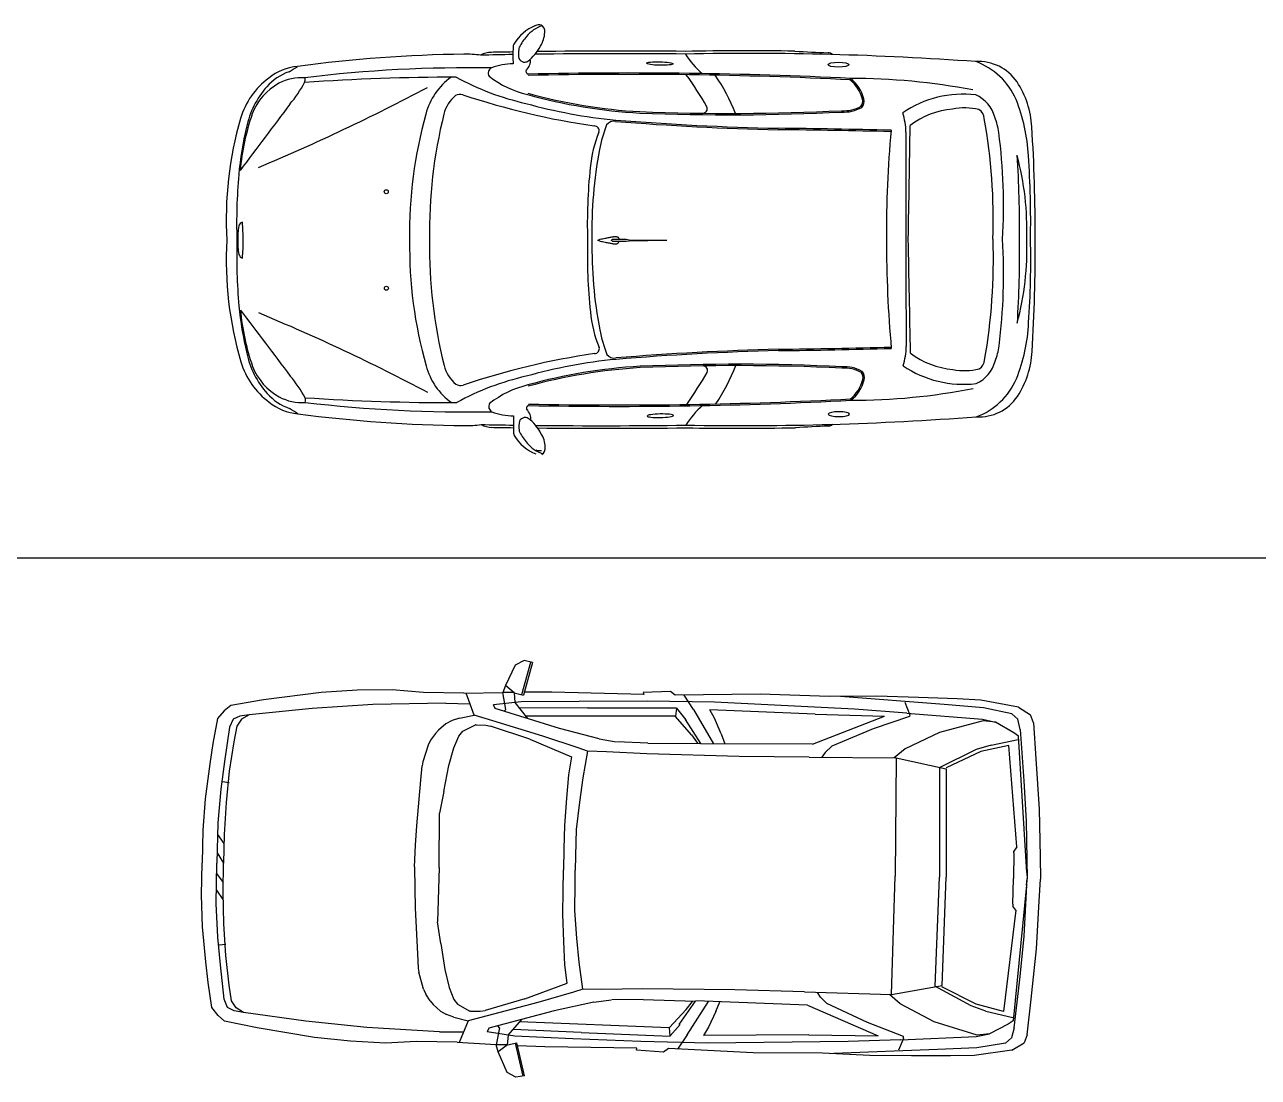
# Model space of a CAD drawing. Header units: millimetres. Extents: x 2646 to 50990, y 12226 to 40347.
# Drawn here: x 16179 to 22013, y 16180 to 21158 of the extents above; entities that cross this region are included whole.
import ezdxf

# ---------------------------------------------------------------- set-up
doc = ezdxf.new("R2010")
doc.units = ezdxf.units.MM
doc.layers.add('www.cad-blocks.net', color=7, linetype='Continuous')

# ---------------------------------------------------------------- blocks, each defined once
blk = doc.blocks.new('A$C57292798')
at = {"linetype": 'Continuous'}
for p, q in [((1.4828, 1.9493), (1.4372, 1.8527)), ((1.5252, 1.9706), (1.4828, 1.9493)), ((1.5152, 1.8095), (1.558, 1.9637)), ((1.5649, 1.9622), (1.5232, 1.8074)), ((1.5649, 1.9622), (1.5252, 1.9706)), ((0.5657, 1.8197), (0.293, 1.785)), ((0.7361, 1.8304), (0.5657, 1.8197)), ((0.9022, 1.8329), (0.7361, 1.8304)), ((1.0493, 1.8195), (0.9022, 1.8329)), ((1.2409, 1.8158), (1.0493, 1.8195)), ((1.2409, 1.8158), (1.4254, 1.8199)), ((1.2893, 1.7125), (1.2511, 1.816)), ((1.439, 1.74), (1.4253, 1.8205)), ((1.4372, 1.8527), (1.4254, 1.8201)), ((1.4797, 1.8194), (1.4257, 1.8201)), ((1.4788, 1.8189), (1.4372, 1.8527)), ((1.4788, 1.8189), (1.5232, 1.8074)), ((1.4788, 1.8189), (1.4822, 1.7721)), ((1.6562, 1.8214), (1.5268, 1.8207)), ((2.0911, 1.8105), (1.6562, 1.8214)), ((2.2177, 1.8241), (2.0891, 1.82)), ((2.0891, 1.82), (2.0911, 1.8105)), ((2.2404, 1.807), (2.2177, 1.8241)), ((2.641, 1.8113), (2.2404, 1.807)), ((2.9694, 1.8001), (2.641, 1.8113)), ((0.138, 1.7583), (0.1067, 1.7329)), ((0.293, 1.785), (0.138, 1.7583)), ((0.8107, 1.7623), (0.5226, 1.7435)), ((1.155, 1.7691), (0.8107, 1.7623)), ((1.155, 1.7691), (1.2683, 1.7657)), ((1.5123, 1.7757), (1.3801, 1.7615)), ((1.3886, 1.7438), (1.3801, 1.7615)), ((1.481, 1.7723), (1.5421, 1.6963)), ((1.7866, 1.7779), (1.5123, 1.7757)), ((2.1083, 1.7783), (1.7866, 1.7779)), ((2.4258, 1.7746), (2.1083, 1.7783)), ((2.327, 1.7387), (2.2831, 1.8074)), ((3.088, 1.7406), (2.4258, 1.7746)), ((3.194, 1.8026), (2.9694, 1.8001)), ((3.5114, 1.7624), (3.022, 1.8002)), ((3.3897, 1.7963), (3.194, 1.8026)), ((3.3487, 1.7164), (3.3272, 1.7727)), ((3.574, 1.7895), (3.3897, 1.7963)), ((3.6981, 1.7472), (3.5114, 1.7624)), ((3.6856, 1.7835), (3.574, 1.7895)), ((3.8632, 1.7508), (3.6856, 1.7835)), ((3.8632, 1.7508), (3.92, 1.7137)), ((0.0751, 1.6964), (0.0541, 1.5787)), ((0.1067, 1.7329), (0.0751, 1.6964)), ((0.15, 1.6932), (0.132, 1.6556)), ((0.1815, 1.7082), (0.15, 1.6932)), ((0.1897, 1.6938), (0.1665, 1.6611)), ((0.2258, 1.7147), (0.1815, 1.7082)), ((0.2258, 1.7147), (0.1897, 1.6938)), ((0.5226, 1.7435), (0.2258, 1.7147)), ((1.2207, 1.698), (1.1849, 1.6871)), ((1.2207, 1.698), (1.2893, 1.7125)), ((1.3771, 1.6854), (1.2893, 1.7125)), ((1.6936, 1.6494), (1.3886, 1.7438)), ((1.439, 1.74), (1.4317, 1.7321)), ((1.8252, 1.7465), (1.5029, 1.7451)), ((2.2398, 1.7082), (1.5323, 1.7084)), ((1.8252, 1.7465), (2.2467, 1.7478)), ((2.3167, 1.6191), (2.2408, 1.707)), ((2.2467, 1.7463), (2.241, 1.7082)), ((2.2467, 1.7463), (2.2907, 1.6901)), ((2.2865, 1.6918), (2.36, 1.5783)), ((2.327, 1.7387), (2.4212, 1.5763)), ((2.4256, 1.6989), (2.4041, 1.7382)), ((2.9011, 1.7166), (2.4041, 1.7382)), ((2.4572, 1.6236), (2.4256, 1.6989)), ((2.8889, 1.5757), (3.2289, 1.7085)), ((2.9011, 1.7166), (3.2289, 1.7085)), ((3.3347, 1.7224), (3.088, 1.7406)), ((3.348, 1.706), (3.1757, 1.6477)), ((3.3347, 1.7224), (3.6925, 1.693)), ((3.3487, 1.7164), (3.348, 1.706)), ((3.6925, 1.693), (3.7544, 1.6789)), ((3.8313, 1.7194), (3.6981, 1.7472)), ((3.8313, 1.7194), (3.8602, 1.6933)), ((3.8708, 1.6451), (3.8602, 1.6933)), ((3.9335, 1.6759), (3.92, 1.7137)), ((0.132, 1.6556), (0.109, 1.4941)), ((0.1665, 1.6611), (0.1529, 1.5871)), ((1.1203, 1.6414), (1.1058, 1.6256)), ((1.1558, 1.6712), (1.1203, 1.6414)), ((1.1849, 1.6871), (1.1558, 1.6712)), ((1.2172, 1.6139), (1.2353, 1.6362)), ((1.2353, 1.6362), (1.2952, 1.6667)), ((1.299, 1.6669), (1.2952, 1.6667)), ((1.299, 1.6669), (1.3439, 1.6653)), ((1.3439, 1.6653), (1.3673, 1.6611)), ((1.5522, 1.5989), (1.3673, 1.6611)), ((1.6147, 1.6135), (1.3771, 1.6854)), ((1.8797, 1.6013), (1.6936, 1.6494)), ((3.1757, 1.6477), (2.9811, 1.5652)), ((3.696, 1.6861), (3.4904, 1.631)), ((3.7544, 1.6789), (3.696, 1.6861)), ((3.8413, 1.6288), (3.7544, 1.6789)), ((3.8708, 1.6451), (3.8887, 1.4019)), ((3.9335, 1.6759), (3.9454, 1.5061)), ((0.0541, 1.5787), (0.039, 1.4826)), ((0.1529, 1.5871), (0.1315, 1.4483)), ((1.0834, 1.5936), (1.0724, 1.5713)), ((1.1058, 1.6256), (1.0834, 1.5936)), ((1.1933, 1.5584), (1.2172, 1.6139)), ((1.5522, 1.5989), (1.7498, 1.5162)), ((1.7808, 1.558), (1.6147, 1.6135)), ((1.8797, 1.6013), (1.9602, 1.5872)), ((2.1112, 1.5803), (1.9638, 1.5869)), ((2.1112, 1.5803), (2.36, 1.5783)), ((2.3167, 1.6191), (2.3447, 1.5795)), ((2.8889, 1.5757), (2.3612, 1.5764)), ((2.4572, 1.6236), (2.4747, 1.5763)), ((3.4904, 1.631), (3.3277, 1.5527)), ((3.7338, 1.571), (3.8617, 1.5971)), ((3.864, 1.6128), (3.8413, 1.6288)), ((3.903, 0.9687), (3.864, 1.6128)), ((1.0724, 1.5713), (1.0466, 1.4912)), ((1.1689, 1.4741), (1.1933, 1.5584)), ((1.8255, 1.5416), (1.7808, 1.558)), ((1.8255, 1.5416), (1.8026, 1.4155)), ((1.9147, 1.5391), (1.8255, 1.5416)), ((2.1063, 1.5298), (1.9147, 1.5391)), ((2.5427, 1.5171), (2.1063, 1.5298)), ((2.8727, 1.5143), (2.5427, 1.5171)), ((2.9488, 1.5355), (2.934, 1.5137)), ((2.9811, 1.5652), (2.9488, 1.5355)), ((3.3277, 1.5527), (3.2753, 1.5107)), ((3.6635, 1.5497), (3.4876, 1.4628)), ((3.6858, 1.5405), (3.5216, 1.4643)), ((3.7338, 1.571), (3.6635, 1.5497)), ((3.8168, 1.5696), (3.6858, 1.5405)), ((3.8559, 1.0897), (3.8168, 1.5696)), ((0.039, 1.4826), (0.0169, 1.3169)), ((0.109, 1.4941), (0.0909, 1.3634)), ((1.0377, 1.4047), (1.0429, 1.4723)), ((1.0466, 1.4912), (1.0429, 1.4723)), ((1.146, 1.3522), (1.1689, 1.4741)), ((1.7498, 1.5162), (1.735, 1.4303)), ((2.8727, 1.5143), (3.2846, 1.5106)), ((3.2846, 1.5106), (3.2793, 0.9509)), ((3.2846, 1.5106), (3.5216, 1.4586)), ((3.4893, 1.4637), (3.4892, 0.9468)), ((3.5216, 1.4586), (3.5215, 0.9462)), ((3.9454, 1.5061), (3.9609, 1.2675)), ((0.1315, 1.4483), (0.1166, 1.2989)), ((1.0179, 1.1892), (1.0377, 1.4047)), ((1.735, 1.4303), (1.7258, 1.3196)), ((1.8026, 1.4155), (1.7867, 1.3016)), ((3.8887, 1.4019), (3.9003, 1.2106)), ((0.0909, 1.3634), (0.0769, 1.204)), ((0.099, 1.3988), (0.1302, 1.3941)), ((1.146, 1.3522), (1.1255, 1.2496)), ((0.0169, 1.3169), (0.0059, 1.1682)), ((0.1166, 1.2989), (0.1073, 1.1483)), ((1.7258, 1.3196), (1.7162, 1.1907)), ((1.7867, 1.3016), (1.7724, 1.1716)), ((1.1231, 0.9927), (1.1255, 1.2496)), ((3.9609, 1.2675), (3.9657, 1.0422)), ((0.0059, 1.1682), (0.0024, 1.0145)), ((0.0769, 1.204), (0.0724, 1.0131)), ((1.0122, 1.0973), (1.0179, 1.1892)), ((1.7162, 1.1907), (1.7136, 1.0809)), ((1.7724, 1.1716), (1.7689, 1.0471)), ((3.9003, 1.2106), (3.9036, 0.9388)), ((0.076, 1.1483), (0.1056, 1.1058)), ((0.1073, 1.1483), (0.1042, 1.0125)), ((0.0736, 1.062), (0.1042, 1.0125)), ((1.0078, 0.995), (1.0122, 1.0973)), ((1.7136, 1.0809), (1.7113, 0.9813)), ((3.8408, 1.0612), (3.8398, 0.94)), ((3.8408, 1.0612), (3.8412, 1.0701)), ((3.8559, 1.0897), (3.8412, 1.0701)), ((0, 0.8608), (0.0024, 1.0145)), ((0.0695, 0.8222), (0.0724, 1.0131)), ((0.102, 0.8767), (0.1042, 1.0125)), ((1.0078, 0.995), (1.0083, 0.8926)), ((1.1231, 0.9927), (1.1155, 0.736)), ((1.7689, 1.0471), (1.7674, 0.9802)), ((3.9657, 1.0422), (3.9667, 0.9375)), ((0.0717, 0.9643), (0.1022, 0.9211)), ((1.7098, 0.8817), (1.7113, 0.9813)), ((1.7663, 0.9134), (1.7674, 0.9802)), ((3.2629, 0.3914), (3.2793, 0.9509)), ((3.4692, 0.4303), (3.4892, 0.9468)), ((3.5017, 0.4342), (3.5215, 0.9462)), ((3.8361, 0.8188), (3.8398, 0.94)), ((3.8898, 0.6672), (3.9036, 0.9388)), ((3.9018, 0.9088), (3.9036, 0.9388)), ((3.903, 0.9687), (3.9036, 0.9388)), ((3.9617, 0.833), (3.9667, 0.9375)), ((0.0705, 0.8853), (0.1015, 0.8407)), ((0.1054, 0.7259), (0.102, 0.8767)), ((1.0083, 0.8926), (1.0104, 0.8006)), ((1.7081, 0.7719), (1.7098, 0.8817)), ((1.765, 0.7889), (1.7663, 0.9134)), ((3.9018, 0.9088), (3.8379, 0.2668)), ((0.0052, 0.7117), (0, 0.8608)), ((0.0773, 0.6624), (0.0695, 0.8222)), ((3.8361, 0.8188), (3.8362, 0.8099)), ((3.9481, 0.6081), (3.9617, 0.833)), ((1.0104, 0.8006), (1.0218, 0.5844)), ((1.7127, 0.6428), (1.7081, 0.7719)), ((1.7742, 0.6584), (1.765, 0.7889)), ((3.8501, 0.7898), (3.7924, 0.3117)), ((3.8501, 0.7898), (3.8362, 0.8099)), ((0.0208, 0.5454), (0.0052, 0.7117)), ((0.1146, 0.5761), (0.1054, 0.7259)), ((1.132, 0.6327), (1.1155, 0.736)), ((0.0903, 0.5312), (0.0773, 0.6624)), ((1.7176, 0.5318), (1.7127, 0.6428)), ((1.7856, 0.544), (1.7742, 0.6584)), ((3.8707, 0.4766), (3.8898, 0.6672)), ((0.084, 0.6268), (0.1154, 0.6302)), ((1.0218, 0.5844), (1.0244, 0.5167)), ((1.132, 0.6327), (1.1502, 0.51)), ((3.9233, 0.3702), (3.9481, 0.6081)), ((0.0322, 0.4487), (0.0208, 0.5454)), ((0.107, 0.3689), (0.0903, 0.5312)), ((0.1306, 0.4365), (0.1146, 0.5761)), ((1.7291, 0.4454), (1.7176, 0.5318)), ((1.8036, 0.4171), (1.7856, 0.544)), ((1.0244, 0.5167), (1.0274, 0.4977)), ((1.0499, 0.4166), (1.0274, 0.4977)), ((1.1502, 0.51), (1.1713, 0.4248)), ((3.8435, 0.2343), (3.8707, 0.4766)), ((0.0486, 0.3303), (0.0322, 0.4487)), ((0.1412, 0.362), (0.1306, 0.4365)), ((1.0499, 0.4166), (1.0601, 0.3939)), ((1.1713, 0.4248), (1.193, 0.3684)), ((1.5284, 0.3704), (1.7291, 0.4454)), ((1.8036, 0.4171), (1.7584, 0.4024)), ((1.8929, 0.4161), (1.8036, 0.4171)), ((2.0847, 0.4179), (1.8929, 0.4161)), ((2.5212, 0.4137), (2.0847, 0.4179)), ((2.8511, 0.4037), (2.5212, 0.4137)), ((3.2629, 0.3914), (3.5017, 0.4342)), ((3.64, 0.3376), (3.4676, 0.4313)), ((3.6626, 0.346), (3.5015, 0.4285)), ((0.1236, 0.3306), (0.107, 0.3689)), ((0.1632, 0.3285), (0.1412, 0.362)), ((1.0813, 0.3611), (1.0601, 0.3939)), ((1.0813, 0.3611), (1.0951, 0.3447)), ((1.193, 0.3684), (1.2103, 0.3454)), ((1.5284, 0.3704), (1.3412, 0.3155)), ((1.5902, 0.3534), (1.3501, 0.2907)), ((1.7584, 0.4024), (1.5902, 0.3534)), ((1.8555, 0.3553), (1.6676, 0.3145)), ((1.8555, 0.3553), (1.9365, 0.3663)), ((2.0877, 0.3673), (1.9401, 0.3664)), ((2.0877, 0.3673), (2.3363, 0.3596)), ((2.2585, 0.2491), (2.3363, 0.3596)), ((2.2914, 0.3205), (2.321, 0.359)), ((2.2971, 0.2007), (2.3976, 0.3592)), ((2.8649, 0.3417), (2.3376, 0.3614)), ((2.4317, 0.3106), (2.451, 0.3572)), ((2.8511, 0.4037), (3.2629, 0.3914)), ((2.9263, 0.3796), (2.9125, 0.4019)), ((2.9575, 0.3486), (2.9263, 0.3796)), ((3.3043, 0.3477), (3.2536, 0.3917)), ((3.9049, 0.201), (3.9233, 0.3702)), ((0.0788, 0.2926), (0.0486, 0.3303)), ((0.109, 0.266), (0.0788, 0.2926)), ((0.1544, 0.3144), (0.1236, 0.3306)), ((0.1985, 0.3062), (0.1544, 0.3144)), ((0.1985, 0.3062), (0.1632, 0.3285)), ((0.4939, 0.2658), (0.1985, 0.3062)), ((1.1294, 0.3135), (1.0951, 0.3447)), ((1.1294, 0.3135), (1.1579, 0.2966)), ((1.1932, 0.2843), (1.1579, 0.2966)), ((1.2103, 0.3454), (1.2689, 0.3126)), ((1.2727, 0.3123), (1.2689, 0.3126)), ((1.2727, 0.3123), (1.3176, 0.3121)), ((1.3176, 0.3121), (1.3412, 0.3155)), ((1.6676, 0.3145), (1.3592, 0.232)), ((2.2914, 0.3205), (2.2123, 0.2356)), ((2.4317, 0.3106), (2.3972, 0.2366)), ((2.8649, 0.3417), (3.1995, 0.1958)), ((3.1488, 0.2586), (2.9575, 0.3486)), ((3.4638, 0.2631), (3.3043, 0.3477)), ((3.7094, 0.3136), (3.64, 0.3376)), ((3.7924, 0.3117), (3.6626, 0.346)), ((3.7094, 0.3136), (3.8362, 0.2825)), ((0.2629, 0.2333), (0.109, 0.266)), ((0.7811, 0.2359), (0.4939, 0.2658)), ((1.1248, 0.2157), (0.7811, 0.2359)), ((1.1932, 0.2843), (1.2613, 0.2671)), ((1.2613, 0.2671), (1.2191, 0.1652)), ((1.3501, 0.2907), (1.2613, 0.2671)), ((1.4097, 0.2338), (1.3929, 0.1539)), ((1.4097, 0.2338), (1.4028, 0.242)), ((1.4505, 0.1999), (1.5144, 0.2735)), ((2.2112, 0.2345), (1.5043, 0.2618)), ((2.2166, 0.1962), (2.2124, 0.2344)), ((2.2166, 0.1962), (2.2627, 0.2506)), ((2.3972, 0.2366), (2.3742, 0.1982)), ((3.3187, 0.1937), (3.1488, 0.2586)), ((3.6672, 0.2), (3.4638, 0.2631)), ((3.8146, 0.2517), (3.7258, 0.205)), ((3.8379, 0.2668), (3.8146, 0.2517)), ((3.8435, 0.2343), (3.8309, 0.1865)), ((0.534, 0.1881), (0.2629, 0.2333)), ((0.7039, 0.1707), (0.534, 0.1881)), ((1.1248, 0.2157), (1.2382, 0.2148)), ((1.3592, 0.232), (1.3501, 0.2146)), ((1.4817, 0.1953), (1.3501, 0.2146)), ((1.4465, 0.1534), (1.4517, 0.2)), ((1.7954, 0.2123), (1.4734, 0.2262)), ((1.7556, 0.1824), (1.4817, 0.1953)), ((2.0771, 0.1695), (1.7556, 0.1824)), ((1.7954, 0.2123), (2.2166, 0.1946)), ((2.2971, 0.2007), (2.2506, 0.1336)), ((2.8717, 0.2005), (2.3742, 0.1982)), ((2.8717, 0.2005), (3.1995, 0.1958)), ((3.3047, 0.1778), (3.0575, 0.1692)), ((3.3189, 0.1832), (3.2953, 0.1278)), ((3.3047, 0.1778), (3.6634, 0.1933)), ((3.3189, 0.1832), (3.3187, 0.1937)), ((3.6634, 0.1933), (3.7258, 0.205)), ((3.7258, 0.205), (3.6672, 0.2)), ((3.8011, 0.1615), (3.8309, 0.1865)), ((3.9049, 0.201), (3.8899, 0.1637)), ((0.8698, 0.1618), (0.7039, 0.1707)), ((1.0173, 0.1695), (0.8698, 0.1618)), ((1.2089, 0.1658), (1.0173, 0.1695)), ((1.2089, 0.1658), (1.3931, 0.1545)), ((1.4036, 0.1212), (1.393, 0.1543)), ((1.4474, 0.1529), (1.3934, 0.1543)), ((1.4465, 0.1534), (1.4036, 0.1212)), ((1.4455, 0.023), (1.4036, 0.1212)), ((1.4465, 0.1534), (1.4913, 0.1631)), ((1.4832, 0.1613), (1.5199, 0.0056)), ((1.5269, 0.0069), (1.4913, 0.1631)), ((1.6236, 0.144), (1.4944, 0.1497)), ((2.0586, 0.138), (1.6236, 0.144)), ((2.0563, 0.1287), (2.0586, 0.138)), ((2.1846, 0.1195), (2.0563, 0.1287)), ((2.3944, 0.1609), (2.0771, 0.1695)), ((2.2079, 0.1358), (2.1846, 0.1195)), ((2.6081, 0.1159), (2.2079, 0.1358)), ((3.0575, 0.1692), (2.3944, 0.1609)), ((3.4797, 0.131), (2.9893, 0.1122)), ((3.6669, 0.1389), (3.4797, 0.131)), ((3.8317, 0.129), (3.653, 0.1031)), ((3.8011, 0.1615), (3.6669, 0.1389)), ((3.8317, 0.129), (3.8899, 0.1637)), ((2.9366, 0.1143), (2.6081, 0.1159)), ((3.161, 0.1031), (2.9366, 0.1143)), ((3.3568, 0.1019), (3.161, 0.1031)), ((3.5412, 0.1014), (3.3568, 0.1019)), ((3.653, 0.1031), (3.5412, 0.1014)), ((1.4869, 0), (1.4455, 0.023)), ((1.5269, 0.0069), (1.4869, 0))]:
    blk.add_line(p, q, dxfattribs=at)
blk = doc.blocks.new('A$C349D4919')
for points in [[(1.7522, 1.0135), (1.7585, 1.0157), (1.7647, 1.0176), (1.7708, 1.0192), (1.7768, 1.0205), (1.7826, 1.0217), (1.7882, 1.0228), (1.7935, 1.0237), (1.7987, 1.0246), (1.8035, 1.0255), (1.808, 1.0264), (1.8123, 1.0273), (1.8163, 1.0281), (1.8201, 1.0289), (1.8237, 1.0295), (1.8271, 1.0301), (1.8303, 1.0305), (1.8334, 1.0308), (1.8363, 1.0309), (1.839, 1.0308), (1.8415, 1.0306), (1.8438, 1.0301), (1.8459, 1.0295), (1.8478, 1.0286), (1.8495, 1.0274), (1.8509, 1.0261), (1.8521, 1.0245), (1.853, 1.0227), (1.8538, 1.0209), (1.8543, 1.019), (1.8546, 1.0176)], [(1.7522, 1.0135), (1.7585, 1.0113), (1.7647, 1.0095), (1.7708, 1.0079), (1.7768, 1.0065), (1.7826, 1.0053), (1.7882, 1.0043), (1.7935, 1.0033), (1.7987, 1.0024), (1.8035, 1.0015), (1.808, 1.0006), (1.8123, 0.9997), (1.8163, 0.9989), (1.8201, 0.9982), (1.8237, 0.9975), (1.8271, 0.997), (1.8303, 0.9965), (1.8334, 0.9963), (1.8363, 0.9962), (1.839, 0.9962), (1.8415, 0.9965), (1.8438, 0.9969), (1.8459, 0.9976), (1.8478, 0.9985), (1.8495, 0.9996), (1.8509, 1.001), (1.8521, 1.0026), (1.853, 1.0043), (1.8538, 1.0062), (1.8543, 1.008), (1.8546, 1.0094)], [(1.824, 1.0176), (1.8212, 1.0162), (1.8193, 1.0143), (1.8193, 1.0135)], [(1.824, 1.0094), (1.8212, 1.0109), (1.8193, 1.0127), (1.8193, 1.0135)], [(1.824, 1.0176), (1.8876, 1.0176), (1.9016, 1.0159), (2.0801, 1.0137)], [(1.824, 1.0094), (1.8876, 1.0094), (1.9016, 1.0112), (2.0801, 1.0134)]]:
    blk.add_lwpolyline(points)
for centre in [(0.7537, 1.2426), (0.7543, 0.7862)]:
    blk.add_circle(centre, 0.00943)
for centre, radius, start, end in [((1.5395, 1.8301), 0.2137, 112.24675, 148.75221), ((1.5325, 1.8865), 0.1463, 106.28216, 141.97959), ((1.4771, 1.9851), 0.0466, 78.63445, 113.42545), ((1.3668, 2.0029), 0.1366, 328.08047, 357.01322), ((1.4676, 2.0001), 0.0359, 353.20911, 58.68568), ((2.5944, 1.8901), 1.2417, 178.34177, 181.98536), ((1.3909, 1.9249), 0.0377, 154.84571, 178.34177), ((1.4043, 1.9147), 0.0245, 152.41869, 180.76746), ((1.611, 1.8067), 0.2577, 138.76302, 152.41869), ((1.2886, 2.033), 0.2195, 307.80658, 332.2305), ((1.1864, -4.3888), 6.2818, 90.59797, 97.80562), ((1.1344, 1.4309), 0.4619, 81.83081, 91.68258), ((1.251, 1.798), 0.1037, 90.17436, 119.48477), ((1.8614, -28.2399), 30.1353, 90.96717, 91.25753), ((1.8614, -28.2399), 30.1477, 90.96663, 91.16744), ((1.5107, 1.8964), 0.1322, 172.05786, 190.47695), ((1.4172, 1.8974), 0.0442, 214.40418, 251.6904), ((1.3799, 1.8611), 0.0556, 308.98558, 8.46144), ((1.8614, -28.2399), 30.1353, 89.41631, 90.76801), ((1.8614, -28.2399), 30.1477, 89.41631, 90.7494), ((2.4624, -13.099), 15.0081, 89.14528, 91.12359), ((2.4624, -13.099), 14.9957, 85.87371, 91.12359), ((2.5068, 2.1014), 0.397, 211.51521, 229.13208), ((3.0727, 8.0165), 6.1212, 266.38083, 267.84496), ((2.8427, 1.8688), 0.0308, 47.29401, 90.32575), ((0.3874, 1.5583), 0.2687, 110.31739, 137.7787), ((0.3532, 1.5921), 0.2436, 94.69479, 129.59401), ((0.1056, 2.1534), 0.3915, 298.79373, 305.55125), ((1.1492, -4.6255), 6.4543, 89.09208, 96.9505), ((1.2632, 1.8033), 0.0273, 115.40644, 211.78077), ((1.3519, 1.5731), 0.2739, 89.67734, 111.5025), ((1.4056, 1.8934), 0.0381, 266.51406, 297.31928), ((1.4285, 1.8128), 0.0146, 159.52102, 254.69481), ((3.5544, 1.638), 0.2203, 34.36581, 93.3829), ((3.4285, 1.5473), 0.3305, 23.39914, 70.01459), ((0.4139, 1.4875), 0.3634, 126.46758, 163.69199), ((0.3878, 1.5044), 0.2885, 119.47685, 158.39228), ((0.3526, 1.5527), 0.2292, 86.09121, 117.74213), ((-0.1655, 2.0463), 0.6055, 319.95915, 331.71049), ((1.0898, -8.7043), 10.4884, 90.02839, 93.94749), ((0.3376, 1.771), 0.0323, 338.81861, 18.80818), ((1.2424, 1.5311), 0.3117, 125.72099, 165.34549), ((1.6884, 2.8892), 1.2593, 241.34685, 257.39289), ((1.5347, 2.1696), 0.4814, 232.25668, 256.41602), ((1.8997, -19.4411), 21.2452, 87.16893, 91.2811), ((1.8997, -19.4411), 21.2387, 87.16893, 91.2811), ((0.4368, 0.5722), 2.1237, 30.32776, 35.18141), ((1.5773, 1.2915), 0.8877, 21.21943, 34.44441), ((2.8369, 1.6366), 0.174, 14.58445, 51.63106), ((2.8369, 1.6366), 0.1805, 14.58445, 51.63106), ((2.9554, -1.264), 3.0421, 79.16675, 90.12162), ((3.3724, 1.525), 0.4345, 3.15819, 33.10856), ((0.4965, 1.4656), 0.4117, 138.42286, 168.53288), ((-3.5138, 10.1268), 9.5034, 292.67465, 298.00555), ((1.1874, 1.5692), 0.1663, 129.57898, 166.05972), ((1.1033, 1.6595), 0.0437, 73.81433, 119.87143), ((2.2594, 5.1361), 3.6202, 251.57973, 261.70252), ((2.0961, 4.1572), 2.5465, 254.63999, 266.77293), ((2.0961, 4.1572), 2.54, 254.63999, 266.77293), ((3.4817, 1.1987), 0.5052, 83.24896, 124.42559), ((3.4773, 1.5553), 0.1585, 14.39308, 66.27906), ((91730.2846, -68871.5406), 114707.9236, 143.099850107, 143.100045585), ((2.065, 3.9941), 2.423, 254.40397, 264.64035), ((2.2493, 1.6358), 0.0223, 273.53502, 22.97487), ((2.9172, 1.7895), 0.1704, 266.48495, 299.78961), ((2.9172, 1.7895), 0.164, 266.48495, 299.78961), ((2.9713, 1.6703), 0.0355, 316.82426, 16.15528), ((2.9713, 1.6703), 0.042, 316.82426, 16.15528), ((3.4881, 1.3642), 0.2751, 75.73623, 101.92796), ((2.9698, 1.372), 0.8214, 2.869, 21.9189), ((1.6763, 1.1156), 1.6794, 163.6091, 183.48775), ((1.2284, 1.2367), 1.1702, 161.36299, 174.74898), ((2.9194, 1.0528), 2.0555, 164.27255, 181.0652), ((3.2771, 1.0505), 2.3194, 166.05972, 180.88455), ((1.8305, 1.5322), 0.0437, 79.97735, 142.87948), ((2.9032, 14.8977), 13.365, 265.42909, 268.72735), ((2.9032, 14.8977), 13.3585, 265.42909, 268.72735), ((2.3784, 12.2722), 10.6659, 267.71331, 272.8398), ((2.3784, 12.2722), 10.6594, 267.71331, 272.8398), ((2.8976, 1.5191), 0.3136, 0.87772, 17.89566), ((3.4612, 1.2605), 0.374, 94.5957, 127.9565), ((3.5297, 1.5861), 0.0518, 3.45833, 59.5514), ((0.8886, 1.1074), 2.7355, 358.13084, 10.14647), ((3.3605, 1.4844), 0.292, 7.49219, 22.19536), ((1.6267, 1.1791), 1.5774, 166.49451, 174.72079), ((2.2899, 1.3069), 0.5737, 157.67673, 175.07046), ((1.7376, 1.5313), 0.0225, 343.18027, 91.69051), ((2.3958, 1.322), 0.645, 158.48001, 169.31469), ((2.3077, -30.9177), 32.4615, 88.53008, 89.47254), ((2.3077, -30.9177), 32.455, 88.53008, 89.47254), ((8.7062, 1.0435), 5.5873, 174.97189, 180.26689), ((49.0265, 1.211), 45.8164, 179.60868, 180.24181), ((-365.1602, 7.5063), 368.4394, 358.990893, 359.074533), ((1.0372, 1.1788), 2.6353, 356.50496, 7.49219), ((-4.0597, 1.0489), 7.8818, 359.77858, 3.63798), ((3.7973, 1.0575), 2.0713, 169.31469, 181.15721), ((-1.0264, 1.0888), 4.7743, 359.15337, 3.91712), ((2.4107, 1.0616), 1.3723, 358.19404, 14.92316), ((-0.6692, 1.1031), 4.4701, 358.91378, 3.9764), ((4.1992, 1.0926), 2.4949, 173.93597, 181.7678), ((2.8509, 1.0888), 2.8048, 175.18473, 181.53782), ((0.3219, 1.0296), 0.2702, 169.11733, 183.41101), ((0.0786, 1.0764), 0.0224, 104.09314, 169.11733), ((-0.5469, 1.033), 0.6235, 358.21125, 5.99328), ((1.6766, 0.9156), 1.6794, 176.66033, 196.53897), ((2.8511, 0.9455), 2.8048, 178.61025, 184.96335), ((0.322, 0.9981), 0.2702, 176.73706, 191.03075), ((-0.5468, 0.9925), 0.6235, 354.15479, 1.93683), ((2.9195, 0.9817), 2.0555, 179.08288, 195.87553), ((3.2772, 0.9849), 2.3194, 179.26353, 194.08836), ((4.1994, 0.9451), 2.4949, 178.38028, 186.21211), ((3.7974, 0.9792), 2.0713, 178.99087, 190.83339), ((8.7063, 1.0059), 5.5873, 179.88118, 185.17618), ((49.0269, 0.9426), 45.8164, 179.90627, 180.5394), ((-365.1422, -6.4231), 368.4394, 1.073544, 1.157184), ((0.8889, 0.9218), 2.7355, 350.0016, 2.01723), ((1.0376, 0.8507), 2.6353, 352.65589, 3.64311), ((-1.0262, 0.9354), 4.7743, 356.23096, 0.9947), ((2.4108, 0.9715), 1.3723, 345.22491, 1.95404), ((-0.669, 0.9221), 4.4701, 356.17168, 1.2343), ((-4.0596, 0.9676), 7.8818, 356.5101, 0.3695), ((0.0788, 0.9507), 0.0224, 191.03075, 256.05494), ((1.6271, 0.852), 1.5774, 185.42729, 193.65356), ((91551.9814, 69110.4088), 114707.9236, 217.048032015, 217.048227492), ((1.229, 0.7934), 1.1702, 185.3991, 198.78509), ((-3.4902, -8.1089), 9.5034, 62.14252, 67.47343), ((2.2906, 0.7259), 0.5737, 185.07761, 202.47135), ((2.3966, 0.7111), 0.645, 190.83339, 201.66807), ((2.9707, 0.6626), 0.8214, 338.22918, 357.27908), ((0.4976, 0.5626), 0.4117, 191.61519, 221.72522), ((2.27, -3.1034), 3.6202, 98.44556, 108.56835), ((1.7389, 0.5001), 0.0225, 268.45757, 16.96781), ((1.8319, 0.4994), 0.0437, 217.2686, 280.17073), ((2.9391, -12.8633), 13.365, 91.42073, 94.71899), ((2.9391, -12.8633), 13.3585, 91.42073, 94.71899), ((2.2252, 32.9504), 32.455, 270.67553, 271.618), ((2.2252, 32.9504), 32.4615, 270.67553, 271.618), ((2.8989, 0.5153), 0.3136, 342.25241, 359.27036), ((3.4619, 0.7754), 0.374, 232.19158, 265.55238), ((3.3617, 0.5512), 0.292, 337.95272, 352.65589), ((3.3737, 0.5106), 0.4345, 327.03952, 356.98989), ((0.4152, 0.5405), 0.3634, 196.45609, 233.6805), ((0.3891, 0.5235), 0.2885, 201.75579, 240.67122), ((1.2438, 0.499), 0.3117, 194.80258, 234.42709), ((1.1889, 0.4608), 0.1663, 194.08836, 230.5691), ((2.0727, -1.9619), 2.423, 95.50773, 105.74411), ((2.1043, -2.1249), 2.5465, 93.37515, 105.50809), ((2.1043, -2.1249), 2.54, 93.37515, 105.50809), ((2.4074, -10.2391), 10.6659, 87.30828, 92.43477), ((2.4074, -10.2391), 10.6594, 87.30828, 92.43477), ((2.2509, 0.3969), 0.0223, 337.17321, 86.61306), ((1.578, 0.7395), 0.8877, 325.70367, 338.92864), ((2.9192, 0.245), 0.1704, 60.35846, 93.66313), ((2.9192, 0.245), 0.164, 60.35846, 93.66313), ((3.4822, 0.8372), 0.5052, 235.72248, 276.89912), ((3.4787, 0.4806), 0.1585, 293.86902, 345.755), ((3.5311, 0.4499), 0.0518, 300.59668, 356.68975), ((-0.1628, -0.0198), 0.6055, 28.43759, 40.18893), ((1.6933, -0.858), 1.2593, 102.75519, 118.80123), ((0.4356, 1.4559), 2.1237, 324.96667, 329.82032), ((2.8385, 0.3977), 0.174, 308.51701, 345.56363), ((2.8385, 0.3977), 0.1805, 308.51701, 345.56363), ((2.9729, 0.3643), 0.0355, 343.9928, 43.32382), ((2.9729, 0.3643), 0.042, 343.9928, 43.32382), ((3.489, 0.6717), 0.2751, 258.22012, 284.41184), ((3.4299, 0.4884), 0.3305, 290.13349, 336.74894), ((1.1049, 0.3703), 0.0437, 240.27665, 286.33374), ((1.5377, -0.1387), 0.4814, 103.73205, 127.8914), ((2.9495, 3.2985), 3.0421, 270.02646, 280.98133), ((0.3888, 0.4696), 0.2687, 222.36938, 249.83069), ((0.3546, 0.4358), 0.2436, 230.55407, 265.45329), ((0.3539, 0.4752), 0.2292, 242.40595, 274.05687), ((0.3396, 0.2568), 0.0323, 341.33989, 21.32947), ((1.0647, 10.7339), 10.4884, 266.20059, 270.11969), ((1.1347, 6.6554), 6.4543, 263.19758, 271.05599), ((1.2653, 0.2268), 0.0273, 148.36731, 244.74164), ((1.8468, 21.4729), 21.2452, 268.86697, 272.97915), ((1.8468, 21.4729), 21.2387, 268.86697, 272.97915), ((3.556, 0.3981), 0.2203, 266.76518, 325.78226), ((0.1085, -0.1262), 0.3915, 54.59683, 61.35435), ((1.1724, 6.4187), 6.2818, 262.34245, 269.5501), ((1.3533, 0.4573), 0.2739, 248.64558, 270.47074), ((2.5966, 0.1436), 1.2417, 178.16272, 181.80631), ((1.4195, 0.1332), 0.0442, 108.45768, 145.7439), ((1.4079, 0.1371), 0.0381, 62.8288, 93.63402), ((1.4306, 0.2178), 0.0146, 105.45327, 200.62706), ((1.3821, 0.1693), 0.0556, 351.68664, 51.1625), ((2.5096, -0.068), 0.397, 131.016, 148.63287), ((2.4259, 15.1322), 14.9957, 269.02449, 274.27437), ((1.1354, 0.5989), 0.4619, 268.4655, 278.31727), ((1.7858, 30.2715), 30.1353, 268.89055, 269.18091), ((1.2531, 0.2322), 0.1037, 240.6633, 269.97372), ((1.7858, 30.2715), 30.1477, 268.98064, 269.18144), ((1.513, 0.1344), 0.1322, 169.67113, 188.09022), ((1.2912, -0.0027), 0.2195, 27.91758, 52.3415), ((1.7858, 30.2715), 30.1353, 269.38006, 270.73177), ((1.7858, 30.2715), 30.1477, 269.39868, 270.73177), ((2.4259, 15.1322), 15.0081, 269.02449, 271.0028), ((3.0908, -5.9816), 6.1212, 92.30312, 93.76725), ((2.8449, 0.1655), 0.0308, 269.82232, 312.85407), ((1.3932, 0.1056), 0.0377, 181.80631, 205.30237), ((1.5416, 0.2008), 0.2137, 211.39587, 247.90132), ((1.4066, 0.1159), 0.0245, 179.38061, 207.72939), ((1.613, 0.2244), 0.2577, 207.72939, 221.38506), ((1.3694, 0.0275), 0.1366, 3.13486, 32.06761), ((1.5347, 0.1444), 0.1463, 218.16849, 253.86592), ((1.4792, 0.0648), 0.0466, 246.72263, 281.51363), ((1.4701, 0.0306), 0.0359, 301.4624, 6.93897)]:
    blk.add_arc(centre, radius, start, end)
for centre, major_axis, ratio in [((2.0471, 1.8489), (-0.0622, 0.0012), 0.133248), ((2.892, 1.8436), (-0.0503, 0), 0.226662)]:
    blk.add_ellipse(centre, major_axis=major_axis, ratio=ratio)
at = {"extrusion": (0, 0, -1)}
for centre, major_axis, ratio in [((2.0492, 0.1833), (-0.0622, -0.0013), 0.133248), ((2.8941, 0.1908), (-0.0503, -0.0001), 0.226662)]:
    blk.add_ellipse(centre, major_axis=major_axis, ratio=ratio, dxfattribs=at)
blk = doc.blocks.new('FORMAT')
at = {"layer": 'www.cad-blocks.net', "color": 155, "true_color": 0x546d8e}
blk.add_line((5773, 18637.1), (50990.4, 18637.1), dxfattribs=at)

msp = doc.modelspace()

# ---------------------------------------------------------------- block references
at = {"xscale": 1000, "yscale": 1000, "zscale": 1000}
for name, p in [('A$C349D4919', (17135.6, 19125.5)), ('A$C57292798', (17015.6, 16180.4))]:
    msp.add_blockref(name, p, dxfattribs=at)
at = {"layer": 'www.cad-blocks.net'}
msp.add_blockref('FORMAT', (0, 0), dxfattribs=at)

doc.saveas('drawing.dxf')
